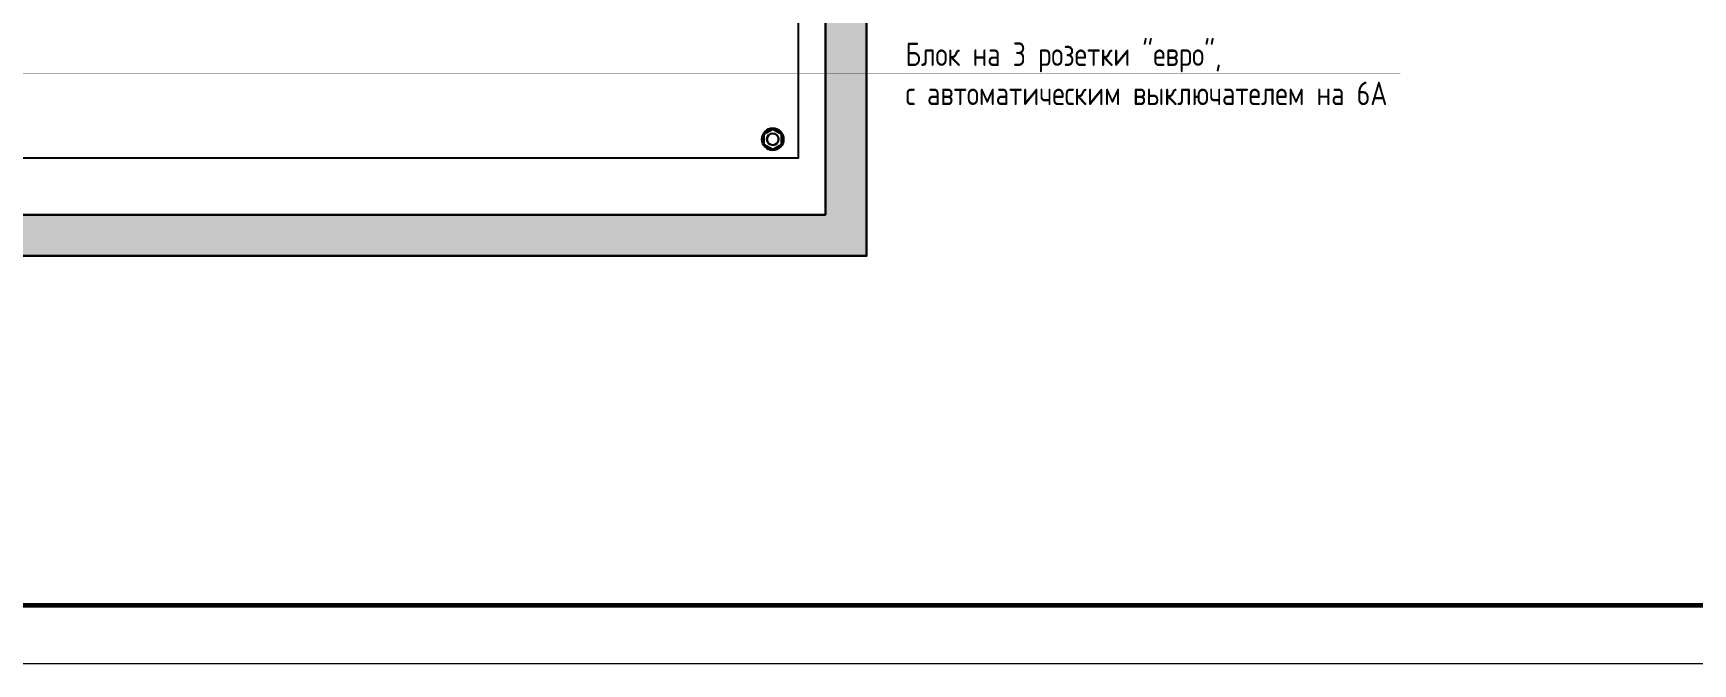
# Model space of a CAD drawing. Header units: millimetres. Extents: x -87434 to 499450, y -468665 to 122144.
# Drawn here: x 106735 to 120850, y 51026 to 56392 of the extents above; entities that cross this region are included whole.
import ezdxf

# ---------------------------------------------------------------- set-up
doc = ezdxf.new("R2010")
doc.units = ezdxf.units.MM
for name, color, linetype, lineweight in [('__ФОРМАТ', 7, 'Continuous', 40), ('Text', 7, 'Continuous', 9), ('Выноски', 5, 'Continuous', 15)]:
    doc.layers.add(name, color=color, linetype=linetype, lineweight=lineweight)
doc.layers.add('Границы листа', color=7, linetype='Continuous', lineweight=0, plot=False)
doc.styles.get("Standard").update_dxf_attribs({"font": ''})
doc.styles.add('ГОСТ-ttf', font='')
doc.styles.get('Standard').set_extended_font_data('GOST type B')
doc.styles.get('ГОСТ-ttf').set_extended_font_data('GOST type A')

# ---------------------------------------------------------------- blocks, each defined once
blk = doc.blocks.new('A$C27167704')
at = {"lineweight": 25}
h = blk.add_hatch(color=251, dxfattribs=at)
h.set_gradient(color1=(139, 142, 133), color2=(120, 125, 115), tint=0.46, name='INVHEMISPHERICAL')
h.paths.add_polyline_path([(0, 0), (600, 0), (600, -450), (0, -450)])
h.paths.add_polyline_path([(21.05, -21.05), (578.95, -21.05), (578.95, -428.95), (21.05, -428.95)], flags=16)
at = {"lineweight": 30}
for p, q in [((47.9, -54.38), (43.4, -56.98)), ((43.4, -56.98), (43.4, -62.18)), ((52.4, -56.98), (47.9, -54.38)), ((52.4, -62.18), (52.4, -56.98)), ((547.6, -56.98), (552.1, -54.38)), ((547.6, -62.18), (547.6, -56.98)), ((552.1, -54.38), (556.6, -56.98)), ((556.6, -56.98), (556.6, -62.18)), ((43.4, -62.18), (47.9, -64.78)), ((47.9, -64.78), (52.4, -62.18)), ((552.1, -64.78), (547.6, -62.18)), ((556.6, -62.18), (552.1, -64.78)), ((43.4, -387.82), (47.9, -385.22)), ((43.4, -393.02), (43.4, -387.82)), ((47.9, -385.22), (52.4, -387.82)), ((52.4, -387.82), (52.4, -393.02)), ((552.1, -385.22), (547.6, -387.82)), ((547.6, -387.82), (547.6, -393.02)), ((556.6, -387.82), (552.1, -385.22)), ((556.6, -393.02), (556.6, -387.82)), ((47.9, -395.62), (43.4, -393.02)), ((52.4, -393.02), (47.9, -395.62)), ((547.6, -393.02), (552.1, -395.62)), ((552.1, -395.62), (556.6, -393.02))]:
    blk.add_line(p, q, dxfattribs=at)
for points in [[(0, 0), (600, 0), (600, -450), (0, -450)], [(21.05, -21.05), (578.95, -21.05), (578.95, -428.95), (21.05, -428.95)]]:
    blk.add_lwpolyline(points, close=True, dxfattribs=at)
blk.add_lwpolyline([(35, -50), (565, -50), (565, -400), (35, -400)], close=True)
for centre, radius in [((47.9, -59.58), 5.52), ((47.9, -59.58), 3), ((552.1, -59.58), 5.52), ((552.1, -59.58), 3), ((47.9, -390.42), 5.52), ((47.9, -390.42), 3), ((552.1, -390.42), 5.52), ((552.1, -390.42), 3)]:
    blk.add_circle(centre, radius, dxfattribs=at)
blk = doc.blocks.new('A$C185C7A20')
at = {"layer": 'Выноски', "const_width": 0.3}
blk.add_lwpolyline([(85.55, 92.98), (85.55, 92.98), (872.37, 92.98)], dxfattribs=at)
blk.add_blockref('A$C27167704', (0, 450))
at = {"layer": 'Text', "insert": (619.83, 92.98), "char_height": 12, "width": 371.9629, "attachment_point": 4, "style": 'ГОСТ-ttf'}
blk.add_mtext('Блок на 3 розетки "евро", \\Pс автоматическим выключателем на 6А', dxfattribs=at)
blk = doc.blocks.new('*U1044')
at = {"lineweight": -2}
blk.add_lwpolyline([(20, 5), (415, 5), (415, 292), (20, 292)], close=True, dxfattribs=at)
at = {"layer": 'Границы листа'}
blk.add_lwpolyline([(420, 0), (0, 0), (0, 297), (420, 297)], close=True, dxfattribs=at)
at = {"lineweight": 13, "oblique": 10, "flags": 8}
blk.add_attdef('ФОРМАТ', (380.94, 1.12), '', height=3, dxfattribs=at)

msp = doc.modelspace()

# ---------------------------------------------------------------- block references
at = {"xscale": 16.66666666666666, "yscale": 16.66666666666666, "zscale": 16.66666666666666}
msp.add_blockref('A$C185C7A20', (103823.60787, 54496.75215), dxfattribs=at)
at = {"layer": '__ФОРМАТ', "lineweight": 60, "xscale": 99.9999999999996, "yscale": 99.9999999999996, "zscale": 99.9999999999996}
msp.add_blockref('*U1044', (98150.33486, 51026.31576), dxfattribs=at)

doc.saveas('drawing.dxf')
